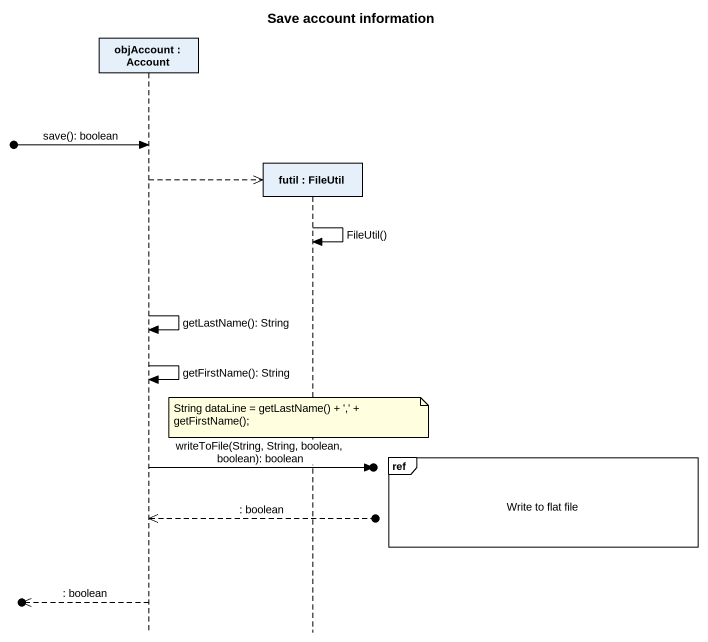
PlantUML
@startuml
title Save account information
hide footbox
participant "objAccount : Account" as objAccount
participant "futil : FileUtil" as futil

[o-> objAccount : save(): boolean
objAccount -->> futil **
futil -> futil : FileUtil()
objAccount -> objAccount : getLastName(): String
objAccount -> objAccount : getFirstName(): String
note over futil : String dataLine = getLastName() + ',' + getFirstName();
ref over futil : Write to flat file
objAccount ->o] : writeToFile(String, String, boolean, boolean): boolean
objAccount <<--o] : : boolean
[o<<-- objAccount : : boolean
@enduml
